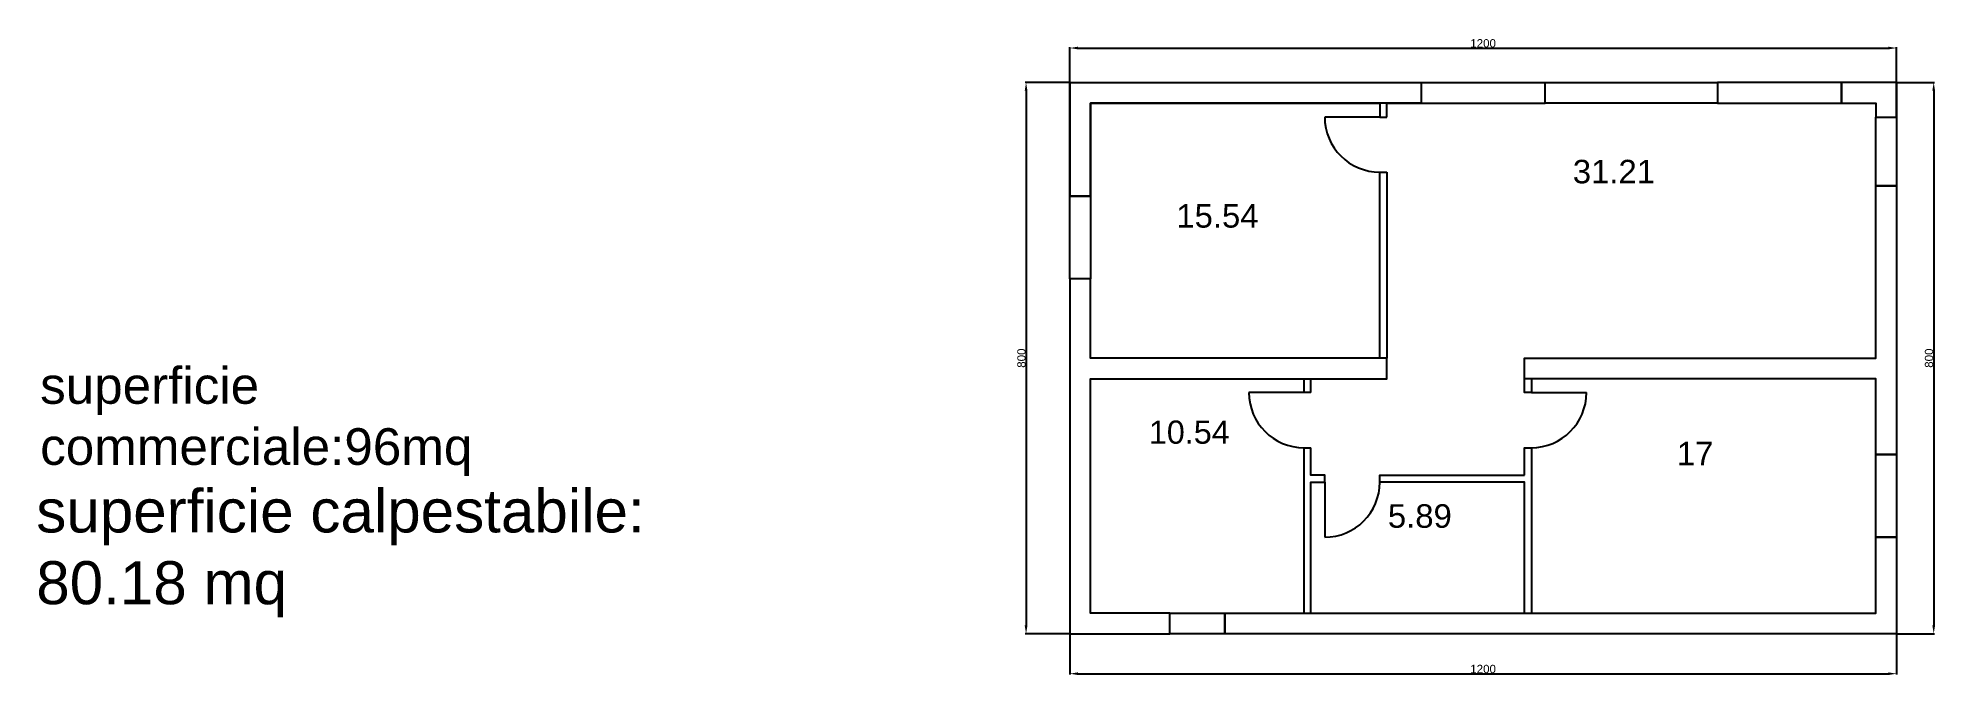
# Model space of a CAD drawing. Header units: millimetres. Extents: x 753 to 3507, y 1390 to 2314.
import ezdxf

# ---------------------------------------------------------------- set-up
doc = ezdxf.new("R2010")
doc.units = ezdxf.units.MM
for name, color, linetype in [('finestre', 5, 'Continuous'), ('muri esterni', 2, 'Continuous'), ('pareti int.', 7, 'Continuous'), ('porte', 1, 'Continuous')]:
    doc.layers.add(name, color=color, linetype=linetype)
doc.styles.get("Standard").update_dxf_attribs({"font": 'arial.ttf'})
doc.dimstyles.new('ISO-25', dxfattribs={"dimtxt": 12, "dimasz": 12, "dimexe": 1.25, "dimexo": 0.625, "dimtad": 1, "dimtxsty": 'Standard', "dimcen": 2.5, "dimadec": 0, "dimazin": 0, "dimtfac": 1, "dimtmove": 0, "dimatfit": 3, "dimfxl": 1, "dimarcsym": 0})

# ---------------------------------------------------------------- blocks, each defined once
blk = doc.blocks.new('*D1')
at = {"color": 0, "lineweight": -2, "transparency": 16777216}
for p, q in [((2250.8, 1449), (2250.8, 1390.4)), ((3450.8, 1449), (3450.8, 1390.4)), ((2262.8, 1391.6), (3438.8, 1391.6))]:
    blk.add_line(p, q, dxfattribs=at)
at = {"color": 0, "transparency": 16777216}
for points in [[(2262.8, 1393.6), (2262.8, 1389.6), (2250.8, 1391.6)], [(3438.8, 1393.6), (3438.8, 1389.6), (3450.8, 1391.6)]]:
    blk.add_solid(points, dxfattribs=at)
at = {"layer": 'Defpoints', "color": 0, "transparency": 16777216}
for p in [(2250.8, 1449.6), (3450.8, 1449.6), (3450.8, 1391.6)]:
    blk.add_point(p, dxfattribs=at)
at = {"color": 0, "transparency": 16777216, "insert": (2850.8, 1398.4), "char_height": 12, "attachment_point": 5}
blk.add_mtext('1200', dxfattribs=at)
blk = doc.blocks.new('*D2')
at = {"layer": 'Defpoints', "color": 0, "lineweight": -2, "transparency": 16777216}
for p, q in [((2250.8, 2250.2), (2250.8, 2301)), ((2262.8, 2299.7), (3438.8, 2299.7)), ((3450.8, 2250.2), (3450.8, 2301))]:
    blk.add_line(p, q, dxfattribs=at)
at = {"layer": 'Defpoints', "color": 0, "transparency": 16777216}
for p in [(3450.8, 2299.7), (2250.8, 2249.6), (3450.8, 2249.6)]:
    blk.add_point(p, dxfattribs=at)
for points in [[(2262.8, 2301.7), (2262.8, 2297.7), (2250.8, 2299.7)], [(3438.8, 2301.7), (3438.8, 2297.7), (3450.8, 2299.7)]]:
    blk.add_solid(points, dxfattribs=at)
at = {"layer": 'Defpoints', "color": 0, "transparency": 16777216, "insert": (2850.8, 2306.5), "char_height": 12, "attachment_point": 5}
blk.add_mtext('1200', dxfattribs=at)
blk = doc.blocks.new('*D3')
at = {"layer": 'Defpoints', "color": 0, "lineweight": -2, "transparency": 16777216}
for p, q in [((2250.2, 2249.6), (2186.2, 2249.6)), ((2187.4, 2237.6), (2187.4, 1461.6)), ((2250.2, 1449.6), (2186.2, 1449.6))]:
    blk.add_line(p, q, dxfattribs=at)
at = {"layer": 'Defpoints', "color": 0, "transparency": 16777216}
for p in [(2250.8, 2249.6), (2187.4, 1449.6), (2250.8, 1449.6)]:
    blk.add_point(p, dxfattribs=at)
for points in [[(2185.4, 2237.6), (2189.4, 2237.6), (2187.4, 2249.6)], [(2185.4, 1461.6), (2189.4, 1461.6), (2187.4, 1449.6)]]:
    blk.add_solid(points, dxfattribs=at)
at = {"layer": 'Defpoints', "color": 0, "transparency": 16777216, "insert": (2180.7, 1849.6), "char_height": 12, "attachment_point": 5, "rotation": 90}
blk.add_mtext('800', dxfattribs=at)
blk = doc.blocks.new('*D4')
at = {"layer": 'Defpoints', "color": 0, "lineweight": -2, "transparency": 16777216}
for p, q in [((3451.5, 2249.6), (3506.1, 2249.6)), ((3504.9, 2237.6), (3504.9, 1461.6)), ((3451.5, 1449.6), (3506.1, 1449.6))]:
    blk.add_line(p, q, dxfattribs=at)
at = {"layer": 'Defpoints', "color": 0, "transparency": 16777216}
for p in [(3450.8, 2249.6), (3450.8, 1449.6), (3504.9, 1449.6)]:
    blk.add_point(p, dxfattribs=at)
for points in [[(3502.9, 2237.6), (3506.9, 2237.6), (3504.9, 2249.6)], [(3502.9, 1461.6), (3506.9, 1461.6), (3504.9, 1449.6)]]:
    blk.add_solid(points, dxfattribs=at)
at = {"layer": 'Defpoints', "color": 0, "transparency": 16777216, "insert": (3498.1, 1849.6), "char_height": 12, "attachment_point": 5, "rotation": 90}
blk.add_mtext('800', dxfattribs=at)

msp = doc.modelspace()

# ---------------------------------------------------------------- linework, layer by layer
at = {"layer": 'finestre'}
for points in [[(2760.826, 2249.591), (2760.826, 2219.591), (2940.826, 2219.591), (2940.826, 2249.591)], [(2760.826, 2249.591), (2940.826, 2249.591)], [(3190.826, 2249.591), (3190.826, 2219.591), (3370.826, 2219.591), (3370.826, 2249.591), (3190.826, 2249.591)], [(2250.826, 2084.591), (2280.826, 2084.591), (2280.826, 1964.591), (2250.826, 1964.591), (2250.826, 2084.591)], [(3420.826, 1709.591), (3450.826, 1709.591), (3450.826, 1589.591), (3420.826, 1589.591), (3420.826, 1709.591)], [(2395.826, 1479.591), (2475.826, 1479.591), (2475.826, 1449.591), (2395.826, 1449.591), (2395.826, 1479.591)]]:
    msp.add_lwpolyline(points, dxfattribs=at)
at = {"layer": 'muri esterni'}
for p, q in [((2250.826, 2249.591), (2250.826, 2084.591)), ((2250.826, 2249.591), (2760.826, 2249.591)), ((2760.826, 2249.591), (2760.826, 2219.591)), ((2940.826, 2219.591), (2940.826, 2249.591)), ((3190.826, 2249.591), (3190.826, 2219.591)), ((3450.826, 2249.591), (3370.826, 2249.591)), ((3370.826, 2219.591), (3370.826, 2249.591)), ((3450.826, 2249.591), (3450.826, 2199.591)), ((2280.826, 2084.591), (2280.826, 2219.591)), ((2280.826, 2219.591), (2280.826, 2219.591)), ((2280.826, 2219.591), (2700.826, 2219.591)), ((2710.826, 2219.591), (2760.826, 2219.591)), ((3370.826, 2219.591), (3420.826, 2219.591)), ((3420.826, 2219.591), (3420.826, 2199.591)), ((2250.826, 2084.591), (2280.826, 2084.591)), ((2395.826, 1449.591), (2395.826, 1479.591)), ((2475.826, 1449.591), (2475.826, 1479.591))]:
    msp.add_line(p, q, dxfattribs=at)
for points in [[(2700.826, 2219.591), (2280.826, 2219.591), (2280.826, 2084.591), (2250.826, 2084.591), (2250.826, 2249.591), (2760.826, 2249.591), (2760.826, 2219.591), (2710.826, 2219.591)], [(3190.826, 2219.591), (2940.826, 2219.591), (2940.826, 2249.591), (3190.826, 2249.591)], [(2910.826, 1819.591), (2910.826, 1849.591), (3420.826, 1849.591), (3420.826, 2099.591), (3450.826, 2099.591), (3450.826, 1709.591), (3420.826, 1709.591), (3420.826, 1819.591), (2920.826, 1819.591)], [(2700.826, 1849.591), (2280.826, 1849.591), (2280.826, 1964.591), (2250.826, 1964.591), (2250.826, 1449.591), (2280.826, 1449.591), (2395.826, 1449.591), (2395.826, 1479.591), (2280.826, 1479.591), (2280.826, 1819.591), (2280.826, 1819.591), (2590.826, 1819.591), (2600.826, 1819.591), (2710.826, 1819.591), (2710.826, 1849.591)], [(2920.826, 1479.591), (3420.826, 1479.591), (3420.826, 1589.591), (3450.826, 1589.591), (3450.826, 1449.591), (3450.826, 1449.591), (2900.826, 1449.591), (2590.826, 1449.591), (2475.826, 1449.591), (2475.826, 1479.591), (2590.826, 1479.591), (2600.826, 1479.591), (2910.826, 1479.591)]]:
    msp.add_lwpolyline(points, close=True, dxfattribs=at)
msp.add_lwpolyline([(3370.826, 2219.591), (3420.826, 2219.591), (3420.826, 2199.591), (3450.826, 2199.591), (3450.826, 2249.591), (3370.826, 2249.591), (3370.826, 2219.591)], dxfattribs=at)
at = {"layer": 'pareti int.'}
for p, q in [((2700.826, 2219.591), (2700.826, 2199.591)), ((2710.826, 2199.591), (2710.826, 2219.591)), ((2700.826, 2199.591), (2710.826, 2199.591))]:
    msp.add_line(p, q, dxfattribs=at)
for points in [[(2700.826, 1849.591), (2700.826, 1849.591), (2700.826, 2119.591), (2710.826, 2119.591), (2710.826, 2119.591), (2710.826, 2119.591)], [(2710.826, 2119.591), (2710.826, 1849.591)], [(2600.826, 1799.591), (2590.826, 1799.591), (2590.826, 1819.591)], [(2600.826, 1799.591), (2600.826, 1819.591)], [(2910.826, 1799.591), (2910.826, 1819.591)], [(2920.826, 1819.591), (2920.826, 1799.591)], [(2920.826, 1799.591), (2910.826, 1799.591), (2910.826, 1799.591)], [(2590.826, 1479.591), (2590.826, 1719.591), (2600.826, 1719.591)], [(2600.826, 1479.591), (2600.826, 1479.591), (2600.826, 1479.591), (2600.826, 1669.591), (2620.826, 1669.591), (2620.826, 1679.591), (2600.826, 1679.591), (2600.826, 1719.591)], [(2910.826, 1679.591), (2910.826, 1719.591), (2920.826, 1719.591), (2920.826, 1479.591)], [(2910.826, 1479.591), (2910.826, 1669.591), (2700.826, 1669.591), (2700.826, 1679.591), (2910.826, 1679.591)]]:
    msp.add_lwpolyline(points, dxfattribs=at)
at = {"layer": 'porte'}
for points in [[(2700.826, 2199.591), (2620.826, 2199.591)], [(3420.826, 2199.591), (3450.826, 2199.591), (3450.826, 2099.591), (3420.826, 2099.591), (3420.826, 2199.591)], [(2590.826, 1799.591), (2510.826, 1799.591)], [(2920.826, 1799.591), (3000.826, 1799.591)], [(2620.826, 1669.591), (2620.826, 1589.591)]]:
    msp.add_lwpolyline(points, dxfattribs=at)
for centre, start, end in [((2700.826, 2199.591), 180, 270), ((2590.826, 1799.591), 180, 270), ((2920.826, 1799.591), 270, 0), ((2620.826, 1669.591), 270, 0)]:
    msp.add_arc(centre, 80, start, end, dxfattribs=at)

# ---------------------------------------------------------------- texts
at = {"layer": 'muri esterni', "attachment_point": 1}
for s, width, insert, char_height in [('31.21', 414.05615, (2981.01, 2137.428), 34.1385), ('15.54', 199.65368, (2405.496, 2073.179), 34.1385), ('10.54', 158.08148, (2365.593, 1758.98), 33.5913), ('17', 251.18215, (3132.052, 1728.184), 34.1385), ('superficie calpestabile: 80.18 mq', 1119.14142, (750.587, 1659.101), 62.5), ('5.89', 113.9512, (2712.572, 1637.526), 34.1385)]:
    msp.add_mtext_dynamic_manual_height_columns(s, width=width, gutter_width=12.5, heights=[0], dxfattribs=dict(at, insert=insert, char_height=char_height))
at = {"layer": 'pareti int.', "insert": (756.255, 1929.312), "char_height": 2.5, "attachment_point": 1}
msp.add_mtext_dynamic_manual_height_columns('\\P{\\H21.267x;\\Psuperficie commerciale:96mq}', width=395.01075, gutter_width=12.5, heights=[0], dxfattribs=at)

# ---------------------------------------------------------------- dimensions: what is measured, and where the dimension line sits
dim = msp.add_linear_dim(base=(3450.826, 1391.616), p1=(2250.826, 1449.591), p2=(3450.826, 1449.591), dimstyle='ISO-25')
dim.commit()
dim.dimension.update_dxf_attribs({"geometry": '*D1', "text_midpoint": (2850.826, 1398.368)})
at = {"layer": 'Defpoints'}
dim = msp.add_linear_dim(base=(3450.826, 2299.715), p1=(2250.826, 2249.591), p2=(3450.826, 2249.591), dimstyle='ISO-25', dxfattribs=at)
dim.commit()
dim.dimension.update_dxf_attribs({"geometry": '*D2', "text_midpoint": (2850.826, 2306.467)})
for base, p1, p2, picture, middle in [((2187.439, 1449.591), (2250.826, 2249.591), (2250.826, 1449.591), '*D3', (2180.687, 1849.591)), ((3504.851, 1449.591), (3450.826, 2249.591), (3450.826, 1449.591), '*D4', (3498.1, 1849.591))]:
    dim = msp.add_linear_dim(base=base, p1=p1, p2=p2, angle=90, dimstyle='ISO-25', dxfattribs=at)
    dim.commit()
    dim.dimension.update_dxf_attribs({"geometry": picture, "text_midpoint": middle})

doc.saveas('drawing.dxf')
